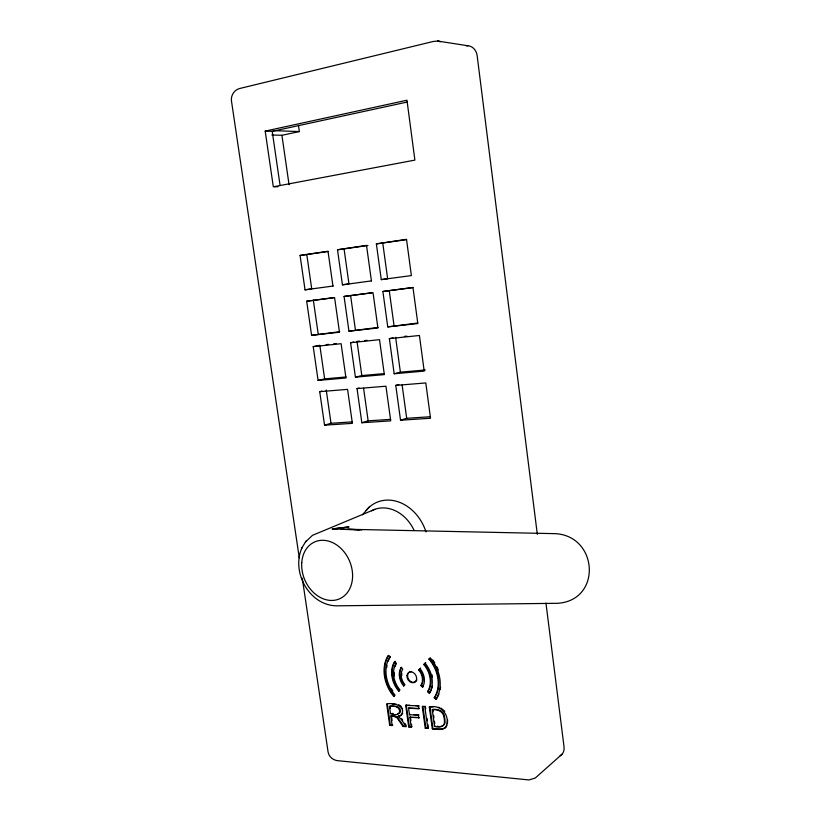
<?xml version="1.0" encoding="UTF-8"?>
<svg xmlns="http://www.w3.org/2000/svg" width="821" height="821" viewBox="0 0 821 821"><rect width="100%" height="100%" fill="white"/><g stroke="black" fill="none" stroke-linecap="round" stroke-linejoin="round"><path stroke-width="1.23" d="M447.435 723.845L447.609 719.76M301.995 547.761C291.045 571.755 308.983 605.169 336.261 605.826L557.346 603.312C601.916 600.705 598.499 536.339 555.643 533.671L332.279 528.94L348.843 526.928L332.279 528.94L337.39 529.135M446.983 725.384C444.725 731.295 436.885 729.151 432.318 728.812L429.321 707.055L433.242 706.891M402.731 713.5L400.063 715.953L397.99 716.394L400.946 719.011L406.21 726.688L403.07 726.431L397.056 717.872L393.69 716.292L390.827 716.076L392.171 725.548L389.708 725.343L386.681 704.018C393.064 701.996 407.503 706.748 400.925 715.419M362.482 514.788L369.286 506.926M305.422 542.045L312.462 535.343L374.961 509.297M301.492 548.613L305.997 541.07M445.434 727.529C451.417 716.969 441.524 703.782 429.321 707.055M393.813 696.434L395.045 695.13A30.972 24.332 60 0 1 389.688 657.2L388.056 655.722A33.261 26.128 60 0 0 393.813 696.434L394.408 696.044A33.24 26.118 60 0 1 388.661 655.363L390.283 656.841A30.941 24.322 60 0 0 388.169 661.213M398.729 691.2L399.96 689.886A21.787 17.118 60 0 1 396.204 663.132L394.573 661.644L395.168 661.285A24.066 18.914 60 0 0 399.324 690.82L398.729 691.2A24.086 18.924 60 0 1 394.573 661.644M403.675 685.946L404.917 684.622A12.613 9.914 60 0 1 402.742 669.084L401.1 667.596L401.695 667.227A14.901 11.71 60 0 0 404.271 685.566L403.675 685.946A14.911 11.71 60 0 1 401.1 667.596M418.72 669.946L420.568 668.232L418.72 669.946A12.613 9.914 60 0 1 420.886 685.597L422.548 687.105L423.133 686.725L421.471 685.217A12.602 9.903 60 0 0 419.305 669.577M423.8 664.538L425.658 662.814L423.8 664.538A21.787 17.118 60 0 1 427.546 691.651L429.209 693.17L429.794 692.78A24.066 18.914 60 0 0 431.425 689.609M435.9 699.266L434.227 697.737A30.972 24.332 60 0 0 428.911 659.099L430.194 657.734A33.261 26.128 60 0 1 435.9 699.266L436.474 698.866A33.24 26.118 60 0 0 438.968 693.95M561.995 754.263L535.271 778.021L528.991 779.95L336.784 760.574C332.505 759.764 328.728 756.357 328.072 751.964L302.272 578.128M445.598 727.55L442.221 728.956L432.318 728.812M437.172 726.205C441.195 727.652 445.947 725.282 444.992 720.52A20.474 15.958 58.2 0 0 444.582 717.02C444.089 711.078 438.055 708.708 432.811 709.416L432.236 709.816L434.535 726.452L435.099 726.041M425.268 728.237L428.398 728.032L425.268 728.237L422.261 706.553L425.391 706.337L425.719 708.749M409.782 705.229L405.687 705.372L408.704 726.893L411.793 726.688L411.454 724.245M408.704 726.893L411.793 726.688M409.843 717.318L419.367 717.605L409.843 717.318L411.208 727.098M419.469 708.451L408.55 708.102L409.484 714.773L419.008 715.05L413.897 714.67M403.07 726.431L405.748 726.195M409.484 714.773L410.069 714.383M392.171 725.548L392.766 725.148L389.708 725.343M434.227 697.737L434.802 697.347A30.941 24.322 60 0 0 429.496 658.74L428.911 659.099M405.687 705.372L419.11 705.896L415.611 705.65M397.99 716.394L400.648 715.553M390.827 716.076L394.624 715.933L396.882 716.764L403.655 726.031M427.546 691.651L428.121 691.272A21.777 17.108 60 0 0 424.385 664.179M397.713 713.665C399.519 713.808 400.874 712.094 400.494 710.37C399.755 705.588 393.423 706.481 390.067 706.173L389.472 706.563L390.478 713.634L393.197 713.398M420.886 685.597L421.471 685.217M389.688 657.2L390.283 656.841M398.862 384.577L395.763 385.408L400.535 420.219L406.682 418.3L430.317 416.74M359.157 388.035L357.032 388.59L361.835 422.743L368.147 420.834L390.663 419.357M321.894 391.104L319.718 391.658L324.552 425.175L331.017 423.287L352.435 421.881M393.115 337.852L389.359 338.642L394.172 373.75L400.381 372.17L425.299 369.973M353.8 342.049L350.577 342.706L355.421 377.157L361.815 375.577L384.341 373.586M324.634 378.861L319.821 345.302L313.222 346.626L318.096 380.431L324.634 378.861L346.082 376.972M265.193 131.103L406.959 100.213L414.892 160.105L273.311 186.808L265.193 131.103L272.223 131.339L407.134 102.061M271.823 134.993L281.921 135.291L299.357 131.555L298.475 125.367M412.963 287.463L382.894 291.465L387.748 326.881L417.735 323.022M371.913 292.717L344.071 296.443L348.956 331.181L377.978 327.435M333.562 297.633L306.674 301.225L311.59 335.317L339.668 331.684M333.203 286.016L305.032 289.823L300.076 255.444L328.01 251.216L332.946 286.077M371.554 280.885L342.429 284.815L337.503 249.769L366.515 245.376L371.42 280.926M376.367 243.878L406.508 239.311L411.383 275.579L381.262 279.612L376.367 243.878L406.549 239.67M300.076 255.444L328.318 251.513M337.503 249.769L367.962 245.52M305.032 289.823L311.723 288.9L306.818 254.767M342.429 284.815L348.966 283.912L344.091 249.132M381.262 279.612L387.635 278.73L382.791 243.273M306.674 301.225L334.588 297.654L339.484 332.228L311.59 335.317M344.071 296.443L373.042 292.728L377.906 327.979L348.956 331.181M382.894 291.465L412.994 287.617L417.817 323.556L387.748 326.881M326.132 344.635L328.657 344.368M333.706 343.835L336.23 343.568M359.526 341.115L357.022 341.382L361.815 375.577M364.534 340.592L367.049 340.325M404.353 336.405L406.847 336.138M313.222 346.626L341.105 343.701L345.959 377.988L318.096 380.431M350.577 342.706L379.528 339.668L384.341 374.612L355.421 377.157M389.359 338.642L419.418 335.481L424.2 371.113L394.172 373.75M319.718 391.658L347.57 389.37L352.383 423.359L324.552 425.175M357.032 388.59L385.942 386.209L390.724 420.855L361.835 422.743M395.763 385.408L425.791 382.935L430.532 418.258L400.535 420.219M274.471 186.778L277.939 186.695M273.342 130.662L299.357 131.555M341.218 529.278L359.085 529.956M348.063 529.124L361.763 529.945M391.997 703.966L396.512 704.305M389.472 706.563C401.418 702.889 403.953 718.816 390.478 713.634M408.55 708.102L418.884 708.841L418.536 706.286M432.236 709.816C437.48 709.098 443.514 711.479 444.007 717.431A20.494 15.958 58.2 0 1 444.418 720.93C445.546 726.883 438.804 727.981 434.535 726.452M467.929 45.76L437.665 41.05L433.272 41.471L239.27 88.606C234.057 90.136 230.67 95.688 231.481 101.014L299.265 557.818M438.332 707.312L439.214 707.476M398.462 704.726L399.437 705.075M440.908 708.01L444.787 711.263M398.585 715.994L399.437 716.538M400.114 705.485L401.305 706.583M428.121 691.272L429.794 692.78M434.802 697.347L436.474 698.866M401.531 718.611L402.701 720.191M404.743 723.239L406.108 725.271M402.259 708.051L402.629 708.862M272.223 131.339L280.064 185.382M313.345 300.219L318.209 334.065M326.235 390.006L331.017 423.287M281.921 135.291L289.054 184.704M390.067 706.173L390.406 708.523M391.422 715.686L392.089 720.417M387.276 703.638L390.303 724.943M410.428 716.918L410.941 720.581M350.588 295.447L355.421 329.939M363.58 388.189L368.147 420.834M406.272 704.982L409.289 726.482M432.811 709.416L433.139 711.786M433.632 715.348L433.96 717.728M434.453 721.29L434.771 723.67M429.896 706.655L432.893 728.401M427.064 718.396L427.392 720.807M427.895 724.42L428.223 726.831M424.806 706.737L427.823 728.443M422.846 706.163L425.853 727.827M418.423 715.45L418.782 718.006M389.236 290.501L394.039 325.65M395.63 337.318L400.381 372.17M402.126 384.977L406.682 418.3M537.324 534.348L477.175 55.797A12.489 10.468 -82.4 0 0 466.092 45.812M545.955 603.076L564.037 746.894A11.607 9.298 52 0 1 560.107 755.792M371.503 510.847A35.898 29.053 66.2 0 1 414.03 530.263M366.135 510.405A41.419 33.62 66.1 0 1 425.996 531.936M419.983 668.592A14.911 11.71 60 0 1 422.548 687.105M425.073 663.183A24.086 18.924 60 0 1 429.209 693.17M401.818 675.406A12.602 9.903 60 0 1 401.818 673.569M392.766 690.902A30.941 24.322 60 0 1 391.514 688.85M386.712 667.627A30.941 24.322 60 0 1 387.019 665.482M432.883 660.022A33.24 26.118 60 0 1 434.781 662.855M436.936 666.837A33.24 26.118 60 0 1 438.27 669.967M440.579 687.177A33.24 26.118 60 0 1 440.21 689.527M416.904 679.901A5.726 4.505 60 0 1 408.632 679.429A5.726 4.505 60 0 1 411.619 671.496M431.99 674.831A24.066 18.914 60 0 1 432.472 677.017M432.472 686.028A24.066 18.914 60 0 1 431.846 688.46M394.367 675.909A21.777 17.108 60 0 1 394.142 672.307M395.014 666.673A21.777 17.108 60 0 1 396.266 663.676M438.609 41.245L437.665 41.05L440.415 41.697L438.609 41.245M301.738 562.775A31.044 24.281 66.6 0 0 338.139 599.381A31.044 24.281 66.6 0 0 341.505 548.962A31.044 24.281 66.6 0 0 301.738 562.775M406.99 675.621A5.737 4.505 60 0 0 413.763 682.651A5.737 4.505 60 0 0 414.656 673.661A5.737 4.505 60 0 0 406.99 675.621"/></g></svg>
